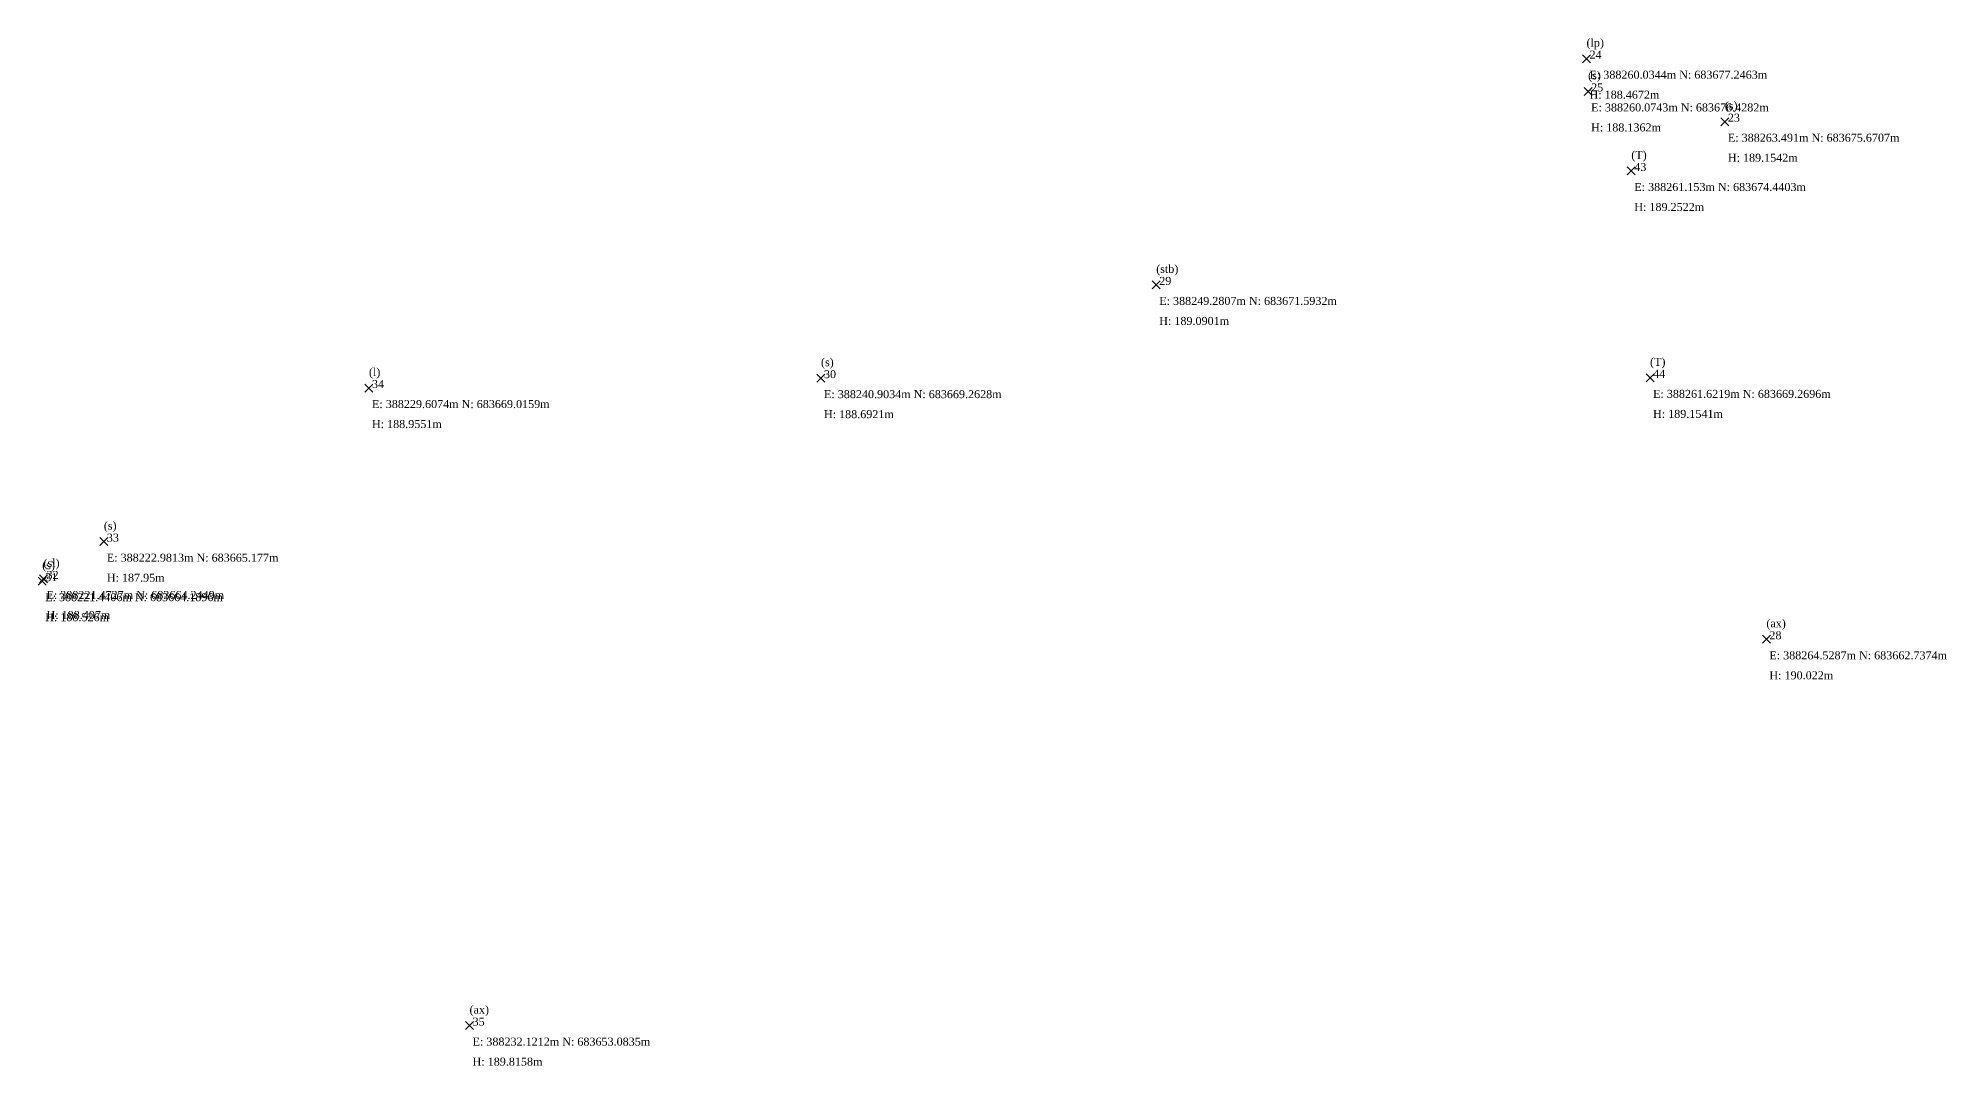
# Model space of a CAD drawing. Header units: millimetres. Extents: x 388092 to 388331, y 683607 to 683751.
# Drawn here: x 388221.34 to 388269.04, y 683652.08 to 683677.76 of the extents above; entities that cross this region are included whole.
import ezdxf

# ---------------------------------------------------------------- set-up
doc = ezdxf.new("R2010")
doc.units = ezdxf.units.MM
doc.header["$PDMODE"] = 3
doc.header["$PDSIZE"] = 0.1
doc.styles.get("Standard").update_dxf_attribs({"font": 'times.ttf'})

msp = doc.modelspace()

# ---------------------------------------------------------------- linework, layer by layer
at = {"layer": 'Survey.td2'}
for p in [(388260.034, 683677.246, 188.467), (388260.074, 683676.428, 188.136), (388263.491, 683675.671, 189.154), (388261.153, 683674.44, 189.252), (388249.281, 683671.593, 189.09), (388240.903, 683669.263, 188.692), (388261.622, 683669.27, 189.154), (388229.607, 683669.016, 188.955), (388222.981, 683665.177, 187.95), (388221.441, 683664.19, 188.526), (388221.473, 683664.245, 188.407), (388264.529, 683662.737, 190.022), (388232.121, 683653.084, 189.816)]:
    msp.add_point(p, dxfattribs=at)

# ---------------------------------------------------------------- texts
at = {"layer": 'Heights', "color": 24}
for s, p in [(' H: 188.4672m', (388260.034, 683676.246, 188.467)), (' H: 188.1362m', (388260.074, 683675.428, 188.136)), (' H: 189.1542m', (388263.491, 683674.671, 189.154)), (' H: 189.2522m', (388261.153, 683673.44, 189.252)), (' H: 189.0901m', (388249.281, 683670.593, 189.09)), (' H: 188.9551m', (388229.607, 683668.016, 188.955)), (' H: 188.6921m', (388240.903, 683668.263, 188.692)), (' H: 189.1541m', (388261.622, 683668.27, 189.154)), (' H: 187.95m', (388222.981, 683664.177, 187.95)), (' H: 188.407m', (388221.473, 683663.245, 188.407)), (' H: 188.526m', (388221.441, 683663.19, 188.526)), (' H: 190.022m', (388264.529, 683661.737, 190.022)), (' H: 189.8158m', (388232.121, 683652.084, 189.816))]:
    msp.add_text(s, height=0.2, dxfattribs=at).set_placement(p)
at = {"layer": 'Positions', "color": 7}
for s, p in [(' E: 388260.0344m N: 683677.2463m', (388260.034, 683676.746, 188.467)), (' E: 388260.0743m N: 683676.4282m', (388260.074, 683675.928, 188.136)), (' E: 388263.491m N: 683675.6707m', (388263.491, 683675.171, 189.154)), (' E: 388261.153m N: 683674.4403m', (388261.153, 683673.94, 189.252)), (' E: 388249.2807m N: 683671.5932m', (388249.281, 683671.093, 189.09)), (' E: 388229.6074m N: 683669.0159m', (388229.607, 683668.516, 188.955)), (' E: 388240.9034m N: 683669.2628m', (388240.903, 683668.763, 188.692)), (' E: 388261.6219m N: 683669.2696m', (388261.622, 683668.77, 189.154)), (' E: 388222.9813m N: 683665.177m', (388222.981, 683664.677, 187.95)), (' E: 388221.4727m N: 683664.2449m', (388221.473, 683663.745, 188.407)), (' E: 388221.4406m N: 683664.1896m', (388221.441, 683663.69, 188.526)), (' E: 388264.5287m N: 683662.7374m', (388264.529, 683662.237, 190.022)), (' E: 388232.1212m N: 683653.0835m', (388232.121, 683652.584, 189.816))]:
    msp.add_text(s, height=0.2, dxfattribs=at).set_placement(p)
at = {"layer": 'Survey.td2_Mark'}
for s, p in [(' 24', (388260.034, 683677.246, 188.467)), (' 25', (388260.074, 683676.428, 188.136)), (' 23', (388263.491, 683675.671, 189.154)), (' 43', (388261.153, 683674.44, 189.252)), (' 29', (388249.281, 683671.593, 189.09)), (' 34', (388229.607, 683669.016, 188.955)), (' 30', (388240.903, 683669.263, 188.692)), (' 44', (388261.622, 683669.27, 189.154)), (' 33', (388222.981, 683665.177, 187.95)), (' 31', (388221.441, 683664.19, 188.526)), (' 32', (388221.473, 683664.245, 188.407)), (' 28', (388264.529, 683662.737, 190.022)), (' 35', (388232.121, 683653.084, 189.816))]:
    msp.add_text(s, height=0.2, dxfattribs=at).set_placement(p)
at = {"layer": 'Survey.td2_point_desc_Mark'}
for s, p in [('(lp)', (388260.034, 683677.546, 188.467)), ('(s)', (388260.074, 683676.728, 188.136)), ('(s)', (388263.491, 683675.971, 189.154)), ('(T)', (388261.153, 683674.74, 189.252)), ('(stb)', (388249.281, 683671.893, 189.09)), ('(s)', (388240.903, 683669.563, 188.692)), ('(T)', (388261.622, 683669.57, 189.154)), ('(l)', (388229.607, 683669.316, 188.955)), ('(s)', (388222.981, 683665.477, 187.95)), ('(s)', (388221.441, 683664.49, 188.526)), ('(sl)', (388221.473, 683664.545, 188.407)), ('(ax)', (388264.529, 683663.037, 190.022)), ('(ax)', (388232.121, 683653.384, 189.816))]:
    msp.add_text(s, height=0.2, dxfattribs=at).set_placement(p)

doc.saveas('drawing.dxf')
